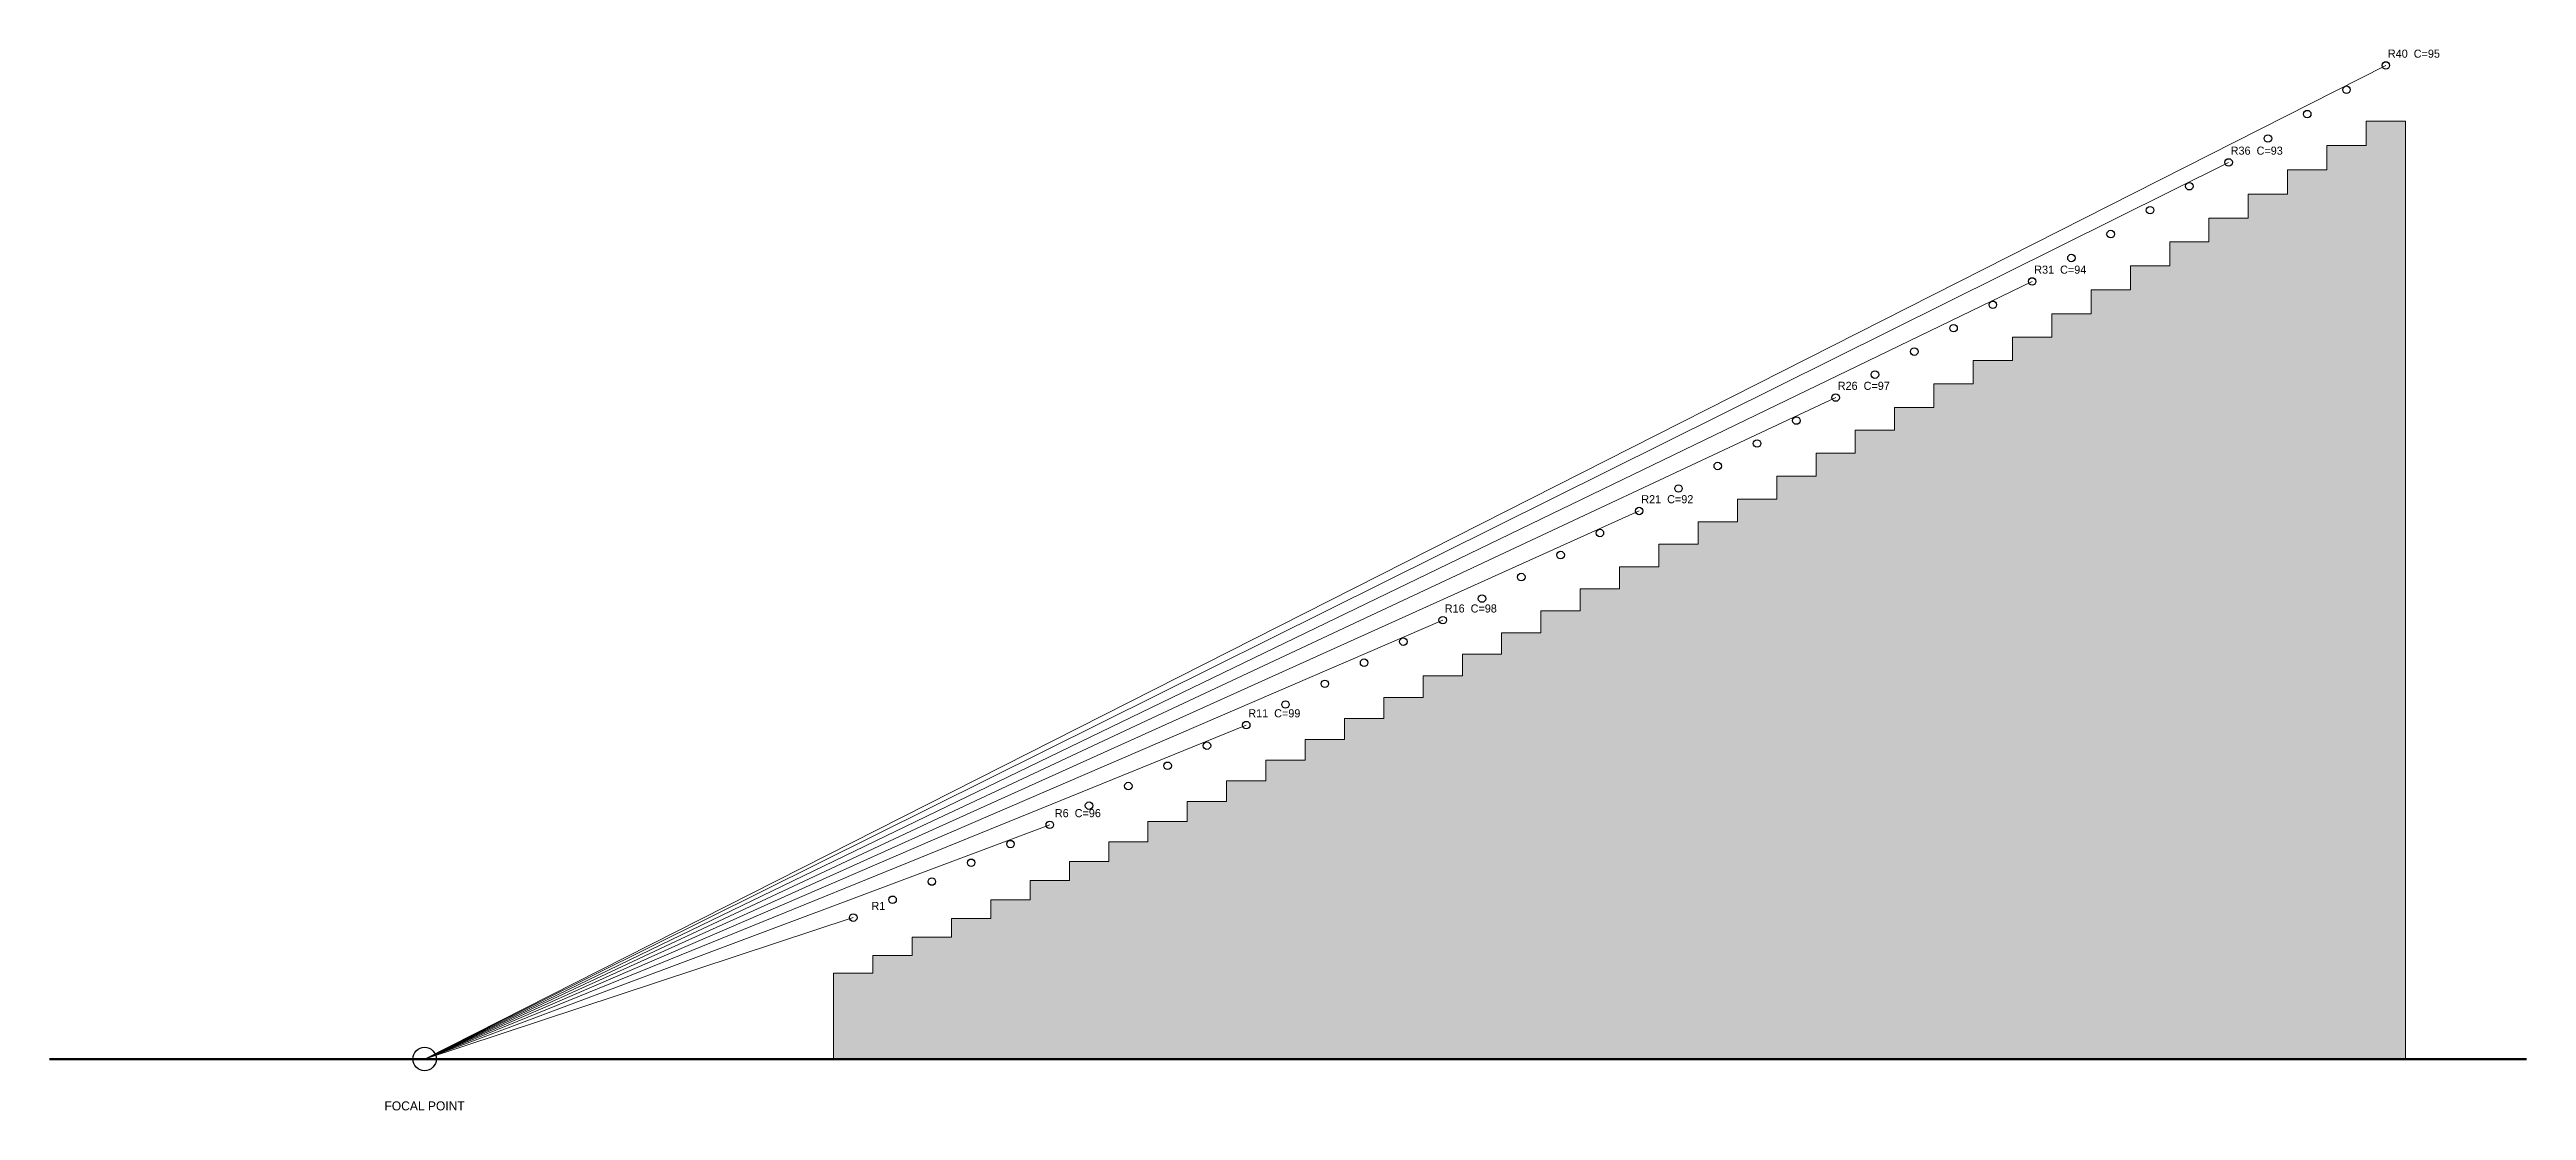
# Model space of a CAD drawing. Header units: inches. Extents: x -315 to 1765, y -43 to 848.
import ezdxf
from ezdxf.enums import TextEntityAlignment as Align

# ---------------------------------------------------------------- set-up
doc = ezdxf.new("R2010")
doc.units = ezdxf.units.IN
doc.header["$MEASUREMENT"] = 0
for name, color, linetype, lineweight in [('A-ANNO-SYMB', 7, 'CONTINUOUS', 25), ('A-ANNO-TEXT', 7, 'CONTINUOUS', 25), ('A-ELEV-BEYD', 8, 'CONTINUOUS', 18), ('A-SECT-PATT', 250, 'CONTINUOUS', 0), ('G-GRND', 7, 'CONTINUOUS', 100)]:
    doc.layers.add(name, color=color, linetype=linetype, lineweight=lineweight)

msp = doc.modelspace()

# ---------------------------------------------------------------- hatches: boundary and pattern name
at = {"layer": 'A-SECT-PATT'}
msp.add_hatch(color=256, dxfattribs=at).paths.add_polyline_path([(343.5, 0), (343.5, 72), (376.5, 72), (376.5, 87), (409.5, 87), (409.5, 102.3), (442.5, 102.3), (442.5, 118.1), (475.5, 118.1), (475.5, 133.8), (508.5, 133.8), (508.5, 150), (541.5, 150), (541.5, 166.1), (574.5, 166.1), (574.5, 182.6), (607.5, 182.6), (607.5, 199.6), (640.5, 199.6), (640.5, 216.5), (673.5, 216.5), (673.5, 233.8), (706.5, 233.8), (706.5, 251.1), (739.5, 251.1), (739.5, 268.5), (772.5, 268.5), (772.5, 286.2), (805.5, 286.2), (805.5, 303.9), (838.5, 303.9), (838.5, 322), (871.5, 322), (871.5, 340.1), (904.5, 340.1), (904.5, 358.2), (937.5, 358.2), (937.5, 376.7), (970.5, 376.7), (970.5, 395.2), (1003.5, 395.2), (1003.5, 413.7), (1036.5, 413.7), (1036.5, 432.6), (1069.5, 432.6), (1069.5, 451.5), (1102.5, 451.5), (1102.5, 470.4), (1135.5, 470.4), (1135.5, 489.7), (1168.5, 489.7), (1168.5, 509), (1201.5, 509), (1201.5, 528.3), (1234.5, 528.3), (1234.5, 547.6), (1267.5, 547.6), (1267.5, 567.3), (1300.5, 567.3), (1300.5, 587), (1333.5, 587), (1333.5, 606.6), (1366.5, 606.6), (1366.5, 626.3), (1399.5, 626.3), (1399.5, 646.4), (1432.5, 646.4), (1432.5, 666.5), (1465.5, 666.5), (1465.5, 686.6), (1498.5, 686.6), (1498.5, 706.6), (1531.5, 706.6), (1531.5, 726.7), (1564.5, 726.7), (1564.5, 747.2), (1597.5, 747.2), (1597.5, 767.7), (1630.5, 767.7), (1630.5, 788.1), (1663.5, 788.1), (1663.5, 0)])

# ---------------------------------------------------------------- linework, layer by layer
at = {"layer": 'A-ANNO-SYMB'}
for centre, radius in [((1647, 834.9), 3.15), ((1614, 814.5), 3.15), ((1581, 794), 3.15), ((1548, 773.5), 3.15), ((1515, 753.4), 3.15), ((1482, 733.4), 3.15), ((1449, 713.3), 3.15), ((1416, 693.2), 3.15), ((1383, 673.1), 3.15), ((1350, 653.4), 3.15), ((1317, 633.8), 3.15), ((1284, 614.1), 3.15), ((1251, 594.4), 3.15), ((1218, 575.1), 3.15), ((1185, 555.8), 3.15), ((1119, 517.2), 3.15), ((1152, 536.5), 3.15), ((1086, 498.3), 3.15), ((1053, 479.4), 3.15), ((1020, 460.5), 3.15), ((987, 442), 3.15), ((954, 423.5), 3.15), ((921, 405), 3.15), ((888, 386.9), 3.15), ((822, 350.7), 3.15), ((855, 368.8), 3.15), ((789, 333), 3.15), ((756, 315.3), 3.15), ((723, 297.9), 3.15), ((690, 280.6), 3.15), ((657, 263.3), 3.15), ((591, 229.4), 3.15), ((624, 246.4), 3.15), ((558, 212.9), 3.15), ((525, 196.8), 3.15), ((459, 164.9), 3.15), ((492, 180.6), 3.15), ((426, 149.1), 3.15), ((393, 133.8), 3.15), ((360, 118.8), 3.15), ((0, 0), 9.84)]:
    msp.add_circle(centre, radius, dxfattribs=at)
at = {"layer": 'A-ELEV-BEYD'}
for points in [[(1647, 834.9), (0, 0)], [(1515, 753.4), (0, 0)], [(1350, 653.4), (0, 0)], [(1185, 555.8), (0, 0)], [(1020, 460.5), (0, 0)], [(855, 368.8), (0, 0)], [(690, 280.6), (0, 0)], [(525, 196.8), (0, 0)], [(360, 118.8), (0, 0)]]:
    msp.add_lwpolyline(points, dxfattribs=at)
at = {"layer": 'A-SECT-PATT'}
msp.add_lwpolyline([(343.5, 0), (343.5, 72), (376.5, 72), (376.5, 87), (409.5, 87), (409.5, 102.3), (442.5, 102.3), (442.5, 118.1), (475.5, 118.1), (475.5, 133.8), (508.5, 133.8), (508.5, 150), (541.5, 150), (541.5, 166.1), (574.5, 166.1), (574.5, 182.6), (607.5, 182.6), (607.5, 199.6), (640.5, 199.6), (640.5, 216.5), (673.5, 216.5), (673.5, 233.8), (706.5, 233.8), (706.5, 251.1), (739.5, 251.1), (739.5, 268.5), (772.5, 268.5), (772.5, 286.2), (805.5, 286.2), (805.5, 303.9), (838.5, 303.9), (838.5, 322), (871.5, 322), (871.5, 340.1), (904.5, 340.1), (904.5, 358.2), (937.5, 358.2), (937.5, 376.7), (970.5, 376.7), (970.5, 395.2), (1003.5, 395.2), (1003.5, 413.7), (1036.5, 413.7), (1036.5, 432.6), (1069.5, 432.6), (1069.5, 451.5), (1102.5, 451.5), (1102.5, 470.4), (1135.5, 470.4), (1135.5, 489.7), (1168.5, 489.7), (1168.5, 509), (1201.5, 509), (1201.5, 528.3), (1234.5, 528.3), (1234.5, 547.6), (1267.5, 547.6), (1267.5, 567.3), (1300.5, 567.3), (1300.5, 587), (1333.5, 587), (1333.5, 606.6), (1366.5, 606.6), (1366.5, 626.3), (1399.5, 626.3), (1399.5, 646.4), (1432.5, 646.4), (1432.5, 666.5), (1465.5, 666.5), (1465.5, 686.6), (1498.5, 686.6), (1498.5, 706.6), (1531.5, 706.6), (1531.5, 726.7), (1564.5, 726.7), (1564.5, 747.2), (1597.5, 747.2), (1597.5, 767.7), (1630.5, 767.7), (1630.5, 788.1), (1663.5, 788.1), (1663.5, 0)], close=True, dxfattribs=at)
at = {"layer": 'G-GRND'}
msp.add_lwpolyline([(-315, 0), (1765.1, 0)], dxfattribs=at)

# ---------------------------------------------------------------- texts
at = {"layer": 'A-ANNO-TEXT'}
for s, height, p in [('R40  C=95', 6.8, (1670.6, 844.8)), ('R36  C=93', 6.8, (1538.6, 763.3)), ('R31  C=94', 6.8, (1373.6, 663.3)), ('R26  C=97', 6.8, (1208.6, 565.7)), ('R21  C=92', 6.8, (1043.6, 470.4)), ('R16  C=98', 6.8, (878.6, 378.6)), ('R11  C=99', 6.8, (713.6, 290.5)), ('R6  C=96', 6.8, (548.6, 206.6)), ('R1  ', 6.8, (383.6, 128.6)), ('FOCAL POINT', 7.559, (0, -39.4))]:
    msp.add_text(s, height=height, dxfattribs=at).set_placement(p, align=Align.MIDDLE_CENTER)

doc.saveas('drawing.dxf')
